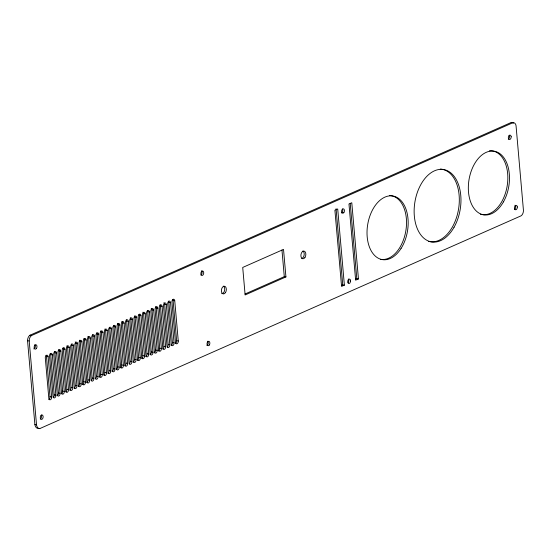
<?xml version="1.0" encoding="UTF-8"?>
<svg xmlns="http://www.w3.org/2000/svg" width="551" height="551" viewBox="0 0 551 551"><rect width="100%" height="100%" fill="white"/><g stroke="black" fill="none" stroke-linecap="round" stroke-linejoin="round"><path stroke-width="0.83" d="M511.218 122.48L512.857 122.756A5 3.127 -80.6 0 1 516.046 125.738L523.45 210.386A5 3.127 -80.6 0 1 521.005 215.861L39.782 428.595L38.143 428.327A5.875 3.671 -80.6 0 1 34.892 424.573L27.55 340.69A5 3.127 -80.6 0 1 29.995 335.215L511.218 122.48A5 3.127 -80.6 0 1 512.54 122.549M29.995 335.215L31.634 335.483L512.857 122.756M245.05 293.993L284.288 276.65L285.928 276.919L283.524 249.41L242.715 267.449L245.126 294.957L285.928 276.919M341.331 285.501L342.736 284.881L344.382 285.149L337.715 208.974L334.898 210.213L341.565 286.396L344.382 285.149M355.402 279.281L356.807 278.661L358.453 278.93L351.786 202.747L348.969 203.994L355.636 280.177L358.453 278.93M40.251 419.029L40.34 418.994A2.225 1.391 -80.6 0 0 41.483 416.728L41.456 416.163A2.225 1.391 -80.6 0 0 41.132 415.234M172.787 299.475A2.225 1.391 -80.6 0 1 173.11 300.522L174.75 300.791L178.269 341A2.225 1.391 -80.6 0 1 177.05 343.741A2.225 1.391 -80.6 0 1 175.459 342.247L171.94 302.038A2.225 1.391 -80.6 0 1 173.159 299.296A2.225 1.391 -80.6 0 1 174.75 300.791M168.42 301.156A2.225 1.391 -80.6 0 1 168.888 302.389L170.534 302.657L174.047 342.867A2.225 1.391 -80.6 0 1 172.828 345.601A2.225 1.391 -80.6 0 1 171.237 344.113L167.718 303.904A2.225 1.391 -80.6 0 1 168.937 301.163A2.225 1.391 -80.6 0 1 170.534 302.657M163.867 302.761A2.225 1.391 -80.6 0 1 164.666 304.255L166.312 304.524L169.825 344.733A2.225 1.391 -80.6 0 1 168.606 347.467A2.225 1.391 -80.6 0 1 167.015 345.973L163.495 305.771A2.225 1.391 -80.6 0 1 164.715 303.029A2.225 1.391 -80.6 0 1 166.312 304.524M159.983 304.889A2.225 1.391 -80.6 0 1 160.444 306.122L162.09 306.39L165.603 346.6A2.225 1.391 -80.6 0 1 164.384 349.334A2.225 1.391 -80.6 0 1 162.793 347.839L159.273 307.637A2.225 1.391 -80.6 0 1 160.499 304.896A2.225 1.391 -80.6 0 1 162.09 306.39M155.596 306.604A2.225 1.391 -80.6 0 1 156.222 307.988L157.868 308.257L161.388 348.466A2.225 1.391 -80.6 0 1 160.162 351.201A2.225 1.391 -80.6 0 1 158.571 349.706L155.051 309.504A2.225 1.391 -80.6 0 1 156.277 306.762A2.225 1.391 -80.6 0 1 157.868 308.257M151.201 308.36A2.225 1.391 -80.6 0 1 152 309.855L153.646 310.123L157.166 350.333A2.225 1.391 -80.6 0 1 155.94 353.067A2.225 1.391 -80.6 0 1 154.349 351.572L150.829 311.37A2.225 1.391 -80.6 0 1 152.055 308.629A2.225 1.391 -80.6 0 1 153.646 310.123M147.317 310.482A2.225 1.391 -80.6 0 1 147.778 311.721L149.424 311.99L152.944 352.199A2.225 1.391 -80.6 0 1 151.718 354.934A2.225 1.391 -80.6 0 1 150.127 353.439L146.614 313.237A2.225 1.391 -80.6 0 1 147.833 310.495A2.225 1.391 -80.6 0 1 149.424 311.99M142.936 312.197A2.225 1.391 -80.6 0 1 143.563 313.581L145.202 313.856L148.722 354.066A2.225 1.391 -80.6 0 1 147.503 356.8A2.225 1.391 -80.6 0 1 145.905 355.305L142.392 315.096A2.225 1.391 -80.6 0 1 143.611 312.362A2.225 1.391 -80.6 0 1 145.202 313.856M139.017 314.407A2.225 1.391 -80.6 0 1 139.341 315.447L140.98 315.723L144.5 355.925A2.225 1.391 -80.6 0 1 143.281 358.667A2.225 1.391 -80.6 0 1 141.683 357.172L138.17 316.963A2.225 1.391 -80.6 0 1 139.389 314.228A2.225 1.391 -80.6 0 1 140.98 315.723M134.492 315.93A2.225 1.391 -80.6 0 1 135.119 317.314L136.758 317.59L140.278 357.792A2.225 1.391 -80.6 0 1 139.059 360.533A2.225 1.391 -80.6 0 1 137.468 359.038L133.948 318.829A2.225 1.391 -80.6 0 1 135.167 316.095A2.225 1.391 -80.6 0 1 136.758 317.59M130.27 317.796A2.225 1.391 -80.6 0 1 130.897 319.181L132.543 319.456L136.056 359.658A2.225 1.391 -80.6 0 1 134.837 362.4A2.225 1.391 -80.6 0 1 133.246 360.905L129.726 320.696A2.225 1.391 -80.6 0 1 130.945 317.961A2.225 1.391 -80.6 0 1 132.543 319.456M126.213 319.814A2.225 1.391 -80.6 0 1 126.675 321.047L128.321 321.323L131.834 361.525A2.225 1.391 -80.6 0 1 130.615 364.266A2.225 1.391 -80.6 0 1 129.024 362.772L125.504 322.562A2.225 1.391 -80.6 0 1 126.723 319.828A2.225 1.391 -80.6 0 1 128.321 321.323M121.826 321.529A2.225 1.391 -80.6 0 1 122.453 322.914L124.099 323.189L127.618 363.391A2.225 1.391 -80.6 0 1 126.393 366.133A2.225 1.391 -80.6 0 1 124.801 364.638L121.282 324.429A2.225 1.391 -80.6 0 1 122.508 321.694A2.225 1.391 -80.6 0 1 124.099 323.189M117.604 323.396A2.225 1.391 -80.6 0 1 118.231 324.78L119.877 325.049L123.396 365.258A2.225 1.391 -80.6 0 1 122.17 367.999A2.225 1.391 -80.6 0 1 120.579 366.505L117.06 326.295A2.225 1.391 -80.6 0 1 118.286 323.561A2.225 1.391 -80.6 0 1 119.877 325.049M113.547 325.414A2.225 1.391 -80.6 0 1 114.009 326.647L115.655 326.915L119.174 367.124A2.225 1.391 -80.6 0 1 117.948 369.866A2.225 1.391 -80.6 0 1 116.357 368.371L112.838 328.162A2.225 1.391 -80.6 0 1 114.064 325.421A2.225 1.391 -80.6 0 1 115.655 326.915M109.325 327.28A2.225 1.391 -80.6 0 1 109.794 328.513L111.433 328.782L114.952 368.991A2.225 1.391 -80.6 0 1 113.726 371.732A2.225 1.391 -80.6 0 1 112.135 370.238L108.623 330.028A2.225 1.391 -80.6 0 1 109.842 327.287A2.225 1.391 -80.6 0 1 111.433 328.782M175.404 343.466A2.225 1.391 -80.6 0 0 176.63 340.732L178.269 341M104.945 328.995A2.225 1.391 -80.6 0 1 105.572 330.38L107.211 330.648L110.73 370.857A2.225 1.391 -80.6 0 1 109.511 373.599A2.225 1.391 -80.6 0 1 107.913 372.104L104.401 331.895A2.225 1.391 -80.6 0 1 105.62 329.154A2.225 1.391 -80.6 0 1 107.211 330.648M171.182 345.332A2.225 1.391 -80.6 0 0 172.408 342.598L174.047 342.867M100.723 330.862A2.225 1.391 -80.6 0 1 101.35 332.246L102.989 332.515L106.508 372.724A2.225 1.391 -80.6 0 1 105.289 375.458A2.225 1.391 -80.6 0 1 103.691 373.971L100.179 333.761A2.225 1.391 -80.6 0 1 101.398 331.02A2.225 1.391 -80.6 0 1 102.989 332.515M164.666 304.255L168.186 344.458L169.825 344.733M96.659 332.88A2.225 1.391 -80.6 0 1 97.128 334.113L98.767 334.381L102.286 374.59A2.225 1.391 -80.6 0 1 101.067 377.325A2.225 1.391 -80.6 0 1 99.476 375.83L95.957 335.628A2.225 1.391 -80.6 0 1 97.176 332.887A2.225 1.391 -80.6 0 1 98.767 334.381M162.738 349.065A2.225 1.391 -80.6 0 0 163.964 346.324L165.603 346.6M92.437 334.746A2.225 1.391 -80.6 0 1 92.905 335.979L94.552 336.248L98.064 376.457A2.225 1.391 -80.6 0 1 96.845 379.191A2.225 1.391 -80.6 0 1 95.254 377.697L91.735 337.494A2.225 1.391 -80.6 0 1 92.954 334.753A2.225 1.391 -80.6 0 1 94.552 336.248M158.316 351.001A2.225 1.391 -80.6 0 0 159.742 348.191L161.388 348.466M87.884 336.351A2.225 1.391 -80.6 0 1 88.683 337.846L90.33 338.114L93.842 378.323A2.225 1.391 -80.6 0 1 92.623 381.058A2.225 1.391 -80.6 0 1 91.032 379.563L87.513 339.361A2.225 1.391 -80.6 0 1 88.739 336.62A2.225 1.391 -80.6 0 1 90.33 338.114M154.094 352.867A2.225 1.391 -80.6 0 0 155.52 350.057L157.166 350.333M84 338.472A2.225 1.391 -80.6 0 1 84.461 339.712L86.108 339.981L89.627 380.19A2.225 1.391 -80.6 0 1 88.401 382.924A2.225 1.391 -80.6 0 1 86.81 381.43L83.291 341.227A2.225 1.391 -80.6 0 1 84.517 338.486A2.225 1.391 -80.6 0 1 86.108 339.981M150.079 354.665A2.225 1.391 -80.6 0 0 151.298 351.924L152.944 352.199M79.613 340.187A2.225 1.391 -80.6 0 1 80.239 341.579L81.885 341.847L85.405 382.057A2.225 1.391 -80.6 0 1 84.179 384.791A2.225 1.391 -80.6 0 1 82.588 383.296L79.069 343.087A2.225 1.391 -80.6 0 1 80.294 340.353A2.225 1.391 -80.6 0 1 81.885 341.847M145.657 356.593A2.225 1.391 -80.6 0 0 147.076 353.79L148.722 354.066M75.218 341.944A2.225 1.391 -80.6 0 1 76.017 343.438L77.663 343.714L81.183 383.916A2.225 1.391 -80.6 0 1 79.957 386.657A2.225 1.391 -80.6 0 1 78.366 385.163L74.846 344.954A2.225 1.391 -80.6 0 1 76.072 342.219A2.225 1.391 -80.6 0 1 77.663 343.714M141.635 358.398A2.225 1.391 -80.6 0 0 142.854 355.657L144.5 355.925M71.334 344.072A2.225 1.391 -80.6 0 1 71.802 345.305L73.441 345.58L76.961 385.783A2.225 1.391 -80.6 0 1 75.735 388.524A2.225 1.391 -80.6 0 1 74.144 387.029L70.631 346.82A2.225 1.391 -80.6 0 1 71.85 344.086A2.225 1.391 -80.6 0 1 73.441 345.58M137.413 360.264A2.225 1.391 -80.6 0 0 138.638 357.523L140.278 357.792M66.953 345.787A2.225 1.391 -80.6 0 1 67.58 347.171L69.219 347.447L72.739 387.649A2.225 1.391 -80.6 0 1 71.52 390.39A2.225 1.391 -80.6 0 1 69.922 388.896L66.409 348.687A2.225 1.391 -80.6 0 1 67.628 345.952A2.225 1.391 -80.6 0 1 69.219 347.447M27.55 340.69L29.196 340.959A5 3.127 -80.6 0 1 31.634 335.483M132.991 362.193A2.225 1.391 -80.6 0 0 134.416 359.39L136.056 359.658M63.034 347.991A2.225 1.391 -80.6 0 1 63.358 349.038L64.997 349.313L68.517 389.516A2.225 1.391 -80.6 0 1 67.298 392.257A2.225 1.391 -80.6 0 1 65.707 390.762L62.187 350.553A2.225 1.391 -80.6 0 1 63.406 347.819A2.225 1.391 -80.6 0 1 64.997 349.313M126.675 321.047L130.194 361.256L131.834 361.525M58.668 349.671A2.225 1.391 -80.6 0 1 59.136 350.904L60.775 351.18L64.295 391.382A2.225 1.391 -80.6 0 1 63.076 394.123A2.225 1.391 -80.6 0 1 61.485 392.629L57.965 352.42A2.225 1.391 -80.6 0 1 59.184 349.685A2.225 1.391 -80.6 0 1 60.775 351.18M124.746 365.857A2.225 1.391 -80.6 0 0 125.972 363.123L127.618 363.391M54.287 351.386A2.225 1.391 -80.6 0 1 54.914 352.771L56.56 353.039L60.073 393.249A2.225 1.391 -80.6 0 1 58.854 395.99A2.225 1.391 -80.6 0 1 57.263 394.495L53.743 354.286A2.225 1.391 -80.6 0 1 54.962 351.552A2.225 1.391 -80.6 0 1 56.56 353.039M120.325 367.792A2.225 1.391 -80.6 0 0 121.75 364.989L123.396 365.258M50.231 353.405A2.225 1.391 -80.6 0 1 50.692 354.637L52.338 354.906L55.851 395.115A2.225 1.391 -80.6 0 1 54.632 397.856A2.225 1.391 -80.6 0 1 53.041 396.362L49.521 356.153A2.225 1.391 -80.6 0 1 50.747 353.411A2.225 1.391 -80.6 0 1 52.338 354.906M114.009 326.647L117.528 366.856L119.174 367.124M46.008 355.271A2.225 1.391 -80.6 0 1 46.47 356.504L48.116 356.772L51.636 396.982A2.225 1.391 -80.6 0 1 50.41 399.723A2.225 1.391 -80.6 0 1 48.819 398.228L45.299 358.019A2.225 1.391 -80.6 0 1 46.525 355.278A2.225 1.391 -80.6 0 1 48.116 356.772M112.087 371.457A2.225 1.391 -80.6 0 0 113.306 368.722L114.952 368.991M107.865 373.323A2.225 1.391 -80.6 0 0 109.084 370.589L110.73 370.857M101.35 332.246L104.862 372.455L106.508 372.724M99.421 377.056A2.225 1.391 -80.6 0 0 100.647 374.315L102.286 374.59M92.905 335.979L96.425 376.181L98.064 376.457M88.683 337.846L92.203 378.048L93.842 378.323M86.762 382.656A2.225 1.391 -80.6 0 0 87.981 379.914L89.627 380.19M82.333 384.584A2.225 1.391 -80.6 0 0 83.759 381.781L85.405 382.057M76.017 343.438L79.537 383.648L81.183 383.916M74.096 388.255A2.225 1.391 -80.6 0 0 75.315 385.514L76.961 385.783M69.674 390.184A2.225 1.391 -80.6 0 0 71.093 387.381L72.739 387.649M63.358 349.038L66.878 389.247L68.517 389.516M61.43 393.848A2.225 1.391 -80.6 0 0 62.656 391.114L64.295 391.382M57.008 395.783A2.225 1.391 -80.6 0 0 58.434 392.98L60.073 393.249M50.692 354.637L54.212 394.847L55.851 395.115M48.77 399.447A2.225 1.391 -80.6 0 0 49.989 396.713L51.636 396.982M34.892 424.573L36.531 424.849A5.875 3.671 -80.6 0 0 39.782 428.595M350.216 203.333L356.807 278.661M336.069 208.698L342.736 284.881M281.954 249.975L284.288 276.65M173.11 300.522L176.63 340.732M168.888 302.389L172.408 342.598M160.444 306.122L163.964 346.324M156.222 307.988L159.742 348.191M152 309.855L155.52 350.057M147.778 311.721L151.298 351.924M143.563 313.581L147.076 353.79M139.341 315.447L142.854 355.657M135.119 317.314L138.638 357.523M130.897 319.181L134.416 359.39M122.453 322.914L125.972 363.123M118.231 324.78L121.75 364.989M109.794 328.513L113.306 368.722M105.572 330.38L109.084 370.589M97.128 334.113L100.647 374.315M84.461 339.712L87.981 379.914M80.239 341.579L83.759 381.781M71.802 345.305L75.315 385.514M67.58 347.171L71.093 387.381M59.136 350.904L62.656 391.114M54.914 352.771L58.434 392.98M46.47 356.504L49.989 396.713M29.196 340.959L36.531 424.849M302.878 251.001A3.891 2.431 -80.6 0 1 304.145 254.948A3.891 2.431 -80.6 0 1 301.776 258.453M223.355 286.127A3.891 2.431 -80.6 0 1 224.567 290.529A3.891 2.431 -80.6 0 1 221.688 293.649M201.335 270.878A2.225 1.391 -80.6 0 1 202.052 273.02A2.225 1.391 -80.6 0 1 200.846 275.073M207.61 341.227A2.225 1.391 -80.6 0 1 208.168 343.507A2.225 1.391 -80.6 0 1 206.845 345.381M34.782 344.733A2.225 1.391 -80.6 0 1 35.23 347.185A2.225 1.391 -80.6 0 1 33.735 348.873M168.186 344.458A2.225 1.391 -80.6 0 1 167.16 347.089M66.878 389.247A2.225 1.391 -80.6 0 1 65.851 391.878M79.537 383.648A2.225 1.391 -80.6 0 1 78.517 386.279M92.203 378.048A2.225 1.391 -80.6 0 1 91.177 380.679M96.425 376.181A2.225 1.391 -80.6 0 1 95.399 378.812M130.194 361.256A2.225 1.391 -80.6 0 1 129.168 363.88M54.212 394.847A2.225 1.391 -80.6 0 1 53.185 397.471M509.138 135.298A2.225 1.391 -80.6 0 1 509.468 136.097L509.523 136.758A2.225 1.391 -80.6 0 1 508.291 139.162M348.322 279.026A2.225 1.391 -80.6 0 1 348.907 280.294L348.432 282.456A2.225 1.391 -80.6 0 1 348.115 282.835M104.862 372.455A2.225 1.391 -80.6 0 1 103.843 375.079M514.93 205.227A2.225 1.391 -80.6 0 1 515.612 206.356L515.674 207.018A2.225 1.391 -80.6 0 1 514.441 209.414M117.528 366.856A2.225 1.391 -80.6 0 1 116.509 369.48M440.249 169.074A36.69 22.949 -80.6 0 1 458.577 208.981A36.69 22.949 -80.6 0 1 428.588 241.366M489.412 150.809A32.24 20.167 -80.6 0 1 507.333 184.909A32.24 20.167 -80.6 0 1 480.389 214.181M342.398 209.008A2.225 1.391 -80.6 0 1 342.681 211.274A2.225 1.391 -80.6 0 1 341.406 212.927M512.781 122.666A5 3.127 -80.6 0 1 513.449 123.224M389.612 195.557A32.24 20.167 -80.6 0 1 406.039 229.547A32.24 20.167 -80.6 0 1 380.713 259.349M350.574 281.127L350.071 282.725A2.225 1.391 -80.6 0 1 348.673 283.448L348.349 283.269A2.225 1.391 -80.6 0 1 347.757 282.002L347.743 281.437A2.225 1.391 -80.6 0 1 348.239 279.839L348.556 279.453A2.225 1.391 -80.6 0 1 350.553 280.562L350.574 281.127M202.121 271.133L201.831 271.285A2.225 1.391 -80.6 0 0 201.239 274.928A2.225 1.391 -80.6 0 0 203.574 273.895A2.225 1.391 -80.6 0 0 202.41 271.03L202.121 271.133M41.8 414.999L41.435 415.123A2.225 1.391 -80.6 0 0 40.292 417.389L40.319 417.954A2.225 1.391 -80.6 0 0 41.614 419.394L41.986 419.27A2.225 1.391 -80.6 0 0 43.123 416.997L43.102 416.439A2.225 1.391 -80.6 0 0 41.8 414.999M511.156 136.696L511.108 136.373A2.225 1.391 -80.6 0 0 508.828 135.877A2.225 1.391 -80.6 0 0 509.138 139.431A2.225 1.391 -80.6 0 0 511.17 137.034L511.156 136.696M517.293 206.956L517.258 206.625A2.225 1.391 -80.6 0 0 514.971 206.136A2.225 1.391 -80.6 0 0 515.288 209.683A2.225 1.391 -80.6 0 0 517.313 207.286L517.293 206.956M225.476 292.595A3.891 2.431 -80.6 0 0 224.712 286.279A3.891 2.431 -80.6 0 0 221.426 291.334A3.891 2.431 -80.6 0 0 225.476 292.595M36.428 348.459A2.225 1.391 -80.6 0 0 36.104 344.795A2.225 1.391 -80.6 0 0 34.155 347.557A2.225 1.391 -80.6 0 0 36.428 348.459M304.951 257.482A3.891 2.431 -80.6 0 0 304.235 251.146A3.891 2.431 -80.6 0 0 300.922 256.146A3.891 2.431 -80.6 0 0 304.951 257.482M209.311 345.009A2.225 1.391 -80.6 0 0 208.994 341.344A2.225 1.391 -80.6 0 0 207.038 344.106A2.225 1.391 -80.6 0 0 209.311 345.009M454.045 227.281A36.69 22.949 -80.6 0 0 443.686 169.55A36.69 22.949 -80.6 0 0 414.903 220.338A36.69 22.949 -80.6 0 0 454.045 227.281M503.456 201.873A32.24 20.167 -80.6 0 0 494.233 151.215A32.24 20.167 -80.6 0 0 469.025 195.963A32.24 20.167 -80.6 0 0 503.456 201.873M343.872 212.548A2.225 1.391 -80.6 0 0 343.555 208.884A2.225 1.391 -80.6 0 0 341.606 211.646A2.225 1.391 -80.6 0 0 343.872 212.548M401.025 248.515A32.24 20.167 -80.6 0 0 394.378 196.342A32.24 20.167 -80.6 0 0 367.372 238.555A32.24 20.167 -80.6 0 0 401.025 248.515"/></g></svg>
